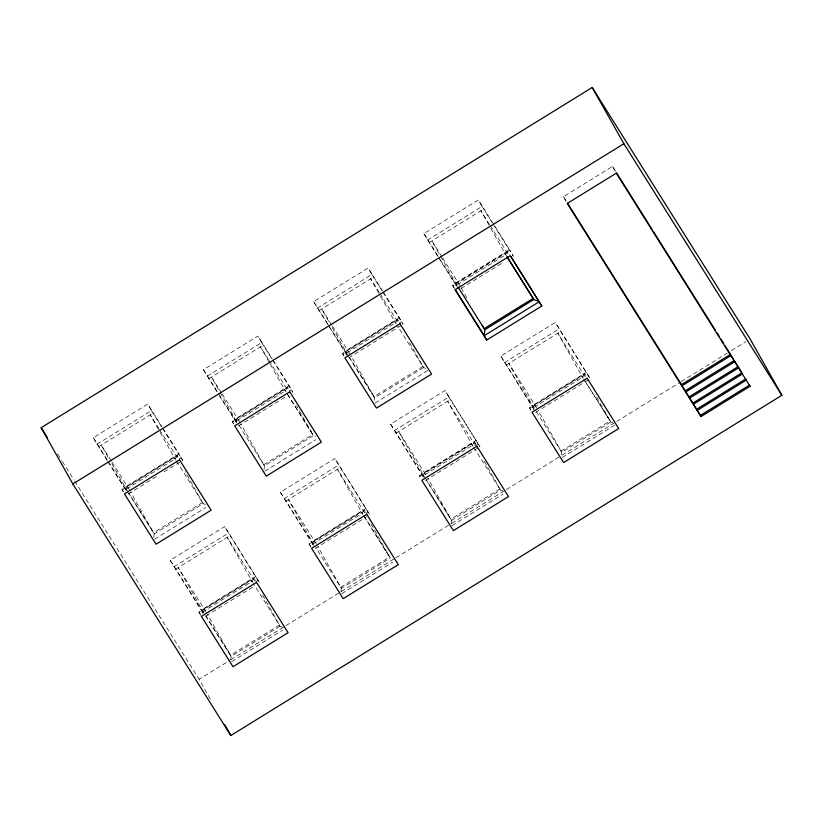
<?xml version="1.0" encoding="UTF-8"?>
<svg xmlns="http://www.w3.org/2000/svg" width="823" height="823" viewBox="0 0 823 823"><rect width="100%" height="100%" fill="white"/><g stroke="black" fill="none" stroke-linecap="round" stroke-linejoin="round"><path stroke-width="0.62" stroke-dasharray="4.12 3.09" d="M153.839 537.45L154.199 533.88L130.6 491.979M230.769 659.964L231.129 656.394L207.519 614.493M264.049 469.398L264.409 465.828L240.8 423.938M340.979 591.912L341.339 588.342L317.729 546.451M374.372 400.163L374.619 397.787L351.01 355.886M451.179 523.87L451.549 520.301L427.939 478.4M561.512 454.625L561.749 452.249L538.149 410.358M123.234 491.701L121.999 489.51L126.125 489.171L175.093 458.936L177.11 455.489L179.126 458.699M233.444 423.65L232.209 421.469L236.335 421.119L285.303 390.884L287.32 387.448L289.336 390.658M343.654 355.608L342.419 353.417L346.545 353.077L395.513 322.842L397.519 319.396L399.536 322.606M200.781 615.306L198.929 612.024L203.055 611.684L252.023 581.45L254.04 578.003L256.056 581.213M453.864 287.556L452.629 285.375L456.755 285.025L505.713 254.791L507.729 251.354L509.746 254.564M310.991 547.254L309.139 543.982L313.265 543.633L362.233 513.398L364.25 509.951L366.266 513.171M476.301 445.192L474.449 441.91L419.349 475.931L420.697 478.07L419.349 475.931L423.475 475.591L472.433 445.356L474.449 441.91L476.466 445.12M530.784 410.07L529.559 407.889L533.674 407.539L582.643 377.304L584.659 373.858L586.007 376.008M107.216 460.613L93.266 437.723L147.739 404.093L161.997 426.798M216.758 391.501L203.476 369.681L257.949 336.041L272.207 358.746M347.018 355.392L313.676 301.63L368.159 268L382.417 290.704M437.836 256.467L423.886 233.588L478.369 199.948L493.985 224.823M96.949 444.255L151.422 410.626L147.739 404.093M207.149 376.214L261.632 342.574L257.949 336.041M317.359 308.162L371.842 274.532L368.159 268M427.569 240.121L482.041 206.48L478.369 199.948M98.523 446.776L152.996 413.136M208.733 378.724L263.206 345.094M318.943 310.683L373.416 277.042M429.143 242.631L483.626 209.001M566.162 201.532L563.446 196.707L612.487 166.431L615.902 171.863M126.341 490.734L124.499 487.463L178.972 453.833L162.676 427.878M236.54 422.683L234.709 419.421L289.182 385.781L272.886 359.836M346.75 354.641L344.909 351.37L399.392 317.74L383.096 291.784M458.185 288.77L455.119 283.328L509.602 249.688L494.664 225.903M179.239 458.977L181.07 457.845M289.449 390.935L291.28 389.804M399.649 322.883L401.49 321.752M128.182 493.995L158.685 475.159M164.137 471.795L182.655 460.366L178.972 453.833M238.382 425.954L286.322 396.347M348.592 357.902L400.894 325.61M460.983 288.513L501.289 263.617M202.53 502.514L153.562 532.748L128.83 493.368L154.199 533.88L203.168 503.645L205.38 504.509M263.772 464.707L312.74 434.472L286.671 392.952L313.378 435.593L315.59 436.457M422.95 366.42L373.981 396.655L349.25 357.275M154.683 539.158L205.637 507.698M264.893 471.116L315.837 439.657M375.093 403.064L428.094 370.34M202.859 612.929L170.196 560.237L224.669 526.607L259.584 582.869L224.669 526.607M313.069 544.877L280.396 492.195L334.879 458.555L369.794 514.828L334.879 458.555M423.269 476.836L390.606 424.143L445.089 390.514L479.994 446.776L425.522 480.416M534.148 409.854L500.816 356.102L555.288 322.462L590.204 378.734L555.288 322.462M173.869 566.769L228.352 533.129M284.079 498.717L338.562 465.088M394.289 430.676L448.761 397.036L445.089 390.514M504.499 362.624L558.971 328.994M175.453 569.29L229.926 535.65M285.663 501.238L340.136 467.598M395.873 433.196L450.346 399.556M506.073 365.145L560.556 331.504M203.271 613.248L201.429 609.977L255.902 576.347M313.47 545.196L311.629 541.935L366.112 508.295M423.68 477.155L421.839 473.883L476.322 440.254M533.89 409.103L532.049 405.842L586.521 372.202M256.169 581.491L258 580.359M366.379 513.449L368.21 512.307M476.579 445.397L478.42 444.266M206.192 615.841L255.223 585.565M315.312 548.457L332.749 537.697M333.84 537.028L351.267 526.267M352.357 525.588L366.523 516.844M535.732 412.364L588.023 380.082M279.46 625.027L230.491 655.262L205.76 615.882M340.701 587.221L389.67 556.986L363.601 515.465M499.88 488.934L450.911 519.169L426.18 479.788L451.549 520.301L500.507 490.066L502.73 490.93M561.121 451.127L610.08 420.892L584.011 379.372M371.039 523.932L390.308 558.107L341.339 588.342L315.97 547.83M210.297 699.128L199.115 679.273L229.73 660.375M230.821 659.696L340.156 592.19M341.247 591.511L394.824 558.436M395.914 557.757L450.582 524.004M451.673 523.335L505.25 490.251M506.34 489.582L561.008 455.829M562.099 455.15L615.676 422.076M616.766 421.397L680.179 382.242M681.269 381.563L727.193 353.211M731.565 350.516L745.782 341.74M231.613 661.671L282.556 630.212M341.823 593.62L392.766 562.16M452.022 525.578L502.976 494.119M562.232 457.526L615.234 424.812M612.929 422.878L610.717 422.014L583.98 379.434M425.8 368.416L423.578 367.552L396.881 324.91M282.31 627.023L280.098 626.159L253.391 583.517M563.446 196.707L566.852 202.139M482.041 206.48L492.319 222.838M492.977 223.897L513.274 256.22L509.602 249.688M489.562 224.535L480.869 210.698L490.179 227.22M490.23 225.605L508.275 254.338M585.204 376.852L557.799 333.212L582.643 377.304M506.423 255.799L505.085 253.669L456.117 283.904L457.454 286.034M583.342 378.313L582.015 376.183L533.047 406.418L535.68 410.728M441.93 256.899L431.9 240.933L439.976 255.253M442.599 257.959L459.975 285.643M536.905 408.157L508.83 363.447L533.674 407.539M536.39 411.737L561.749 452.249L610.717 422.014L595.183 394.443M423.886 233.588L439.503 258.453M440.182 259.533L455.119 283.328M500.816 356.102L532.049 405.842M438.505 257.537L456.549 286.281M454.646 288.585L452.629 285.375L507.729 251.354L509.581 254.626M530.897 410.029L529.559 407.889L584.659 373.858L585.894 376.049M371.842 274.532L382.109 290.879M382.777 291.949L403.075 324.272L399.392 317.74M448.761 397.036L479.994 446.776M379.352 292.587L370.659 278.74L379.969 295.272M380.02 293.646L398.733 323.449M475.663 445.963L447.589 401.254L472.433 445.356M396.213 323.84L394.875 321.711L345.907 351.946L348.582 356.205M473.143 446.354L471.805 444.225L422.837 474.459L425.512 478.719L398.62 431.489L426.695 476.198M473.811 447.424L500.507 490.066L483.111 459.183M331.72 324.941L321.69 308.975L329.766 323.305M332.389 326.011L349.765 353.684M348.551 356.266L330.383 324.406M349.219 357.336L374.619 397.787L423.578 367.552L408.043 339.981M313.676 301.63L327.935 324.344M328.614 325.424L344.909 351.37M390.606 424.143L421.839 473.883M343.767 355.557L342.419 353.417L397.519 319.396L399.371 322.678M261.632 342.574L271.899 358.931M272.567 359.99L292.865 392.314L289.182 385.781M268.473 359.569L260.449 346.792L269.769 363.324M269.142 360.628L287.855 390.431M364.784 512.945L337.379 469.305L362.233 513.398M286.003 391.892L284.665 389.763L235.697 419.997L238.341 424.318M362.933 514.406L361.595 512.276L312.627 542.511L315.271 546.832M363.571 515.527L390.308 558.107M221.51 392.993L211.49 377.027L219.556 391.347M222.179 394.052L239.565 421.736M316.485 544.25L288.42 499.54L313.265 543.633M239.04 425.316L264.409 465.828L313.378 435.593L296.599 405.821M203.476 369.681L234.709 419.421M280.396 492.195L311.629 541.935M219.422 395.76L236.139 422.374M233.557 423.608L232.209 421.469L287.32 387.448L289.161 390.719M310.487 546.122L309.139 543.982L364.25 509.951L366.091 513.233M151.422 410.626L161.689 426.972M162.357 428.042L182.655 460.366M158.932 428.68L150.249 414.833L159.559 431.365M159.6 429.74L177.655 458.483M254.574 580.997L227.179 537.347L252.023 581.45M175.793 459.934L174.455 457.814L125.497 488.039L128.162 492.298M176.461 461.003L203.168 503.645L185.144 471.672M252.723 582.447L251.385 580.318L202.417 610.553L205.092 614.812M111.311 461.034L101.28 445.068L109.346 459.399M111.979 462.104L129.355 489.778M206.285 612.291L178.21 567.582L205.061 614.874M128.131 492.36L109.973 460.499M205.729 615.933L231.129 656.394L280.098 626.159L262.702 595.276M93.266 437.723L107.525 460.438M108.204 461.518L124.499 487.463M170.196 560.237L201.429 609.977M107.885 461.672L125.929 490.415M123.347 491.65L121.999 489.51L177.11 455.489L178.951 458.771M200.277 614.164L198.929 612.024L254.04 578.003L255.881 581.285M57.559 453.843L61.663 460.376M62.353 461.466L73.977 479.984M74.656 481.074L199.115 679.273M612.487 166.431L615.748 172.213M490.806 228.331L505.713 254.791M461.219 287.844L467.423 298.862M440.593 256.354L456.755 285.025M380.596 296.373L395.513 322.842M270.386 364.424L285.303 390.884M220.183 392.448L236.335 421.119M160.176 432.466L175.093 458.936"/><path stroke-width="1.23" d="M41.15 427.703L592.19 87.475L750.154 339.035L781.85 395.297L230.81 735.525L72.846 483.965L41.15 427.703L47.302 437.507M72.846 483.965L623.885 143.727L592.19 87.475M507.091 256.858L533.16 298.379L484.191 328.614L484.819 329.735L484.222 335.691L486.681 340.064L541.791 306.033L511.093 256.704M700.414 415.409L749.455 385.133L750.082 386.254L701.042 416.541L681.444 384.629L730.485 354.353L725.032 345.66M682.082 385.75L731.122 355.474L730.485 354.353M685.24 390.781L734.281 360.505L741.862 372.819L692.822 403.095M685.868 391.913L734.918 361.626M689.026 396.943L738.077 366.657M689.664 398.065L738.704 367.788M693.46 404.227L742.5 373.94M696.618 409.257L745.659 378.971M697.256 410.379L746.296 380.103M623.885 143.727L781.85 395.297M616.581 172.943L652.053 229.432M653.411 231.602L715.485 330.455M716.843 332.626L719.569 336.967M720.938 339.138L723.664 343.489M731.122 355.474L733.653 359.497M750.082 386.254L616.293 173.18L567.253 203.456L701.042 416.541M567.541 203.23L681.444 384.629M541.791 306.033L510.198 255.727L455.088 289.747L486.681 340.064M507.05 256.92L533.788 299.5L539.322 301.66L484.222 335.691L455.314 289.655M458.123 287.093L484.819 329.735L533.788 299.5L533.16 298.379M482.329 325.301L483.564 327.513M224.597 724.497L230.81 735.525M179.568 459.862L124.468 493.882L156.061 544.198L211.161 510.178L179.568 459.862M289.778 391.82L234.678 425.841L266.271 476.157L321.371 442.126L289.778 391.82M399.988 323.768L344.888 357.789L376.481 408.105L431.581 374.084L399.988 323.768M256.498 582.375L201.398 616.396L232.991 666.712L288.091 632.692L256.498 582.375M366.708 514.324L311.608 548.355L343.201 598.66L398.301 564.64L366.708 514.324M476.918 446.282L421.808 480.303L453.401 530.619L508.511 496.598L476.918 446.282M587.128 378.23L532.018 412.261L563.611 462.567L618.721 428.546L587.128 378.23"/></g></svg>
